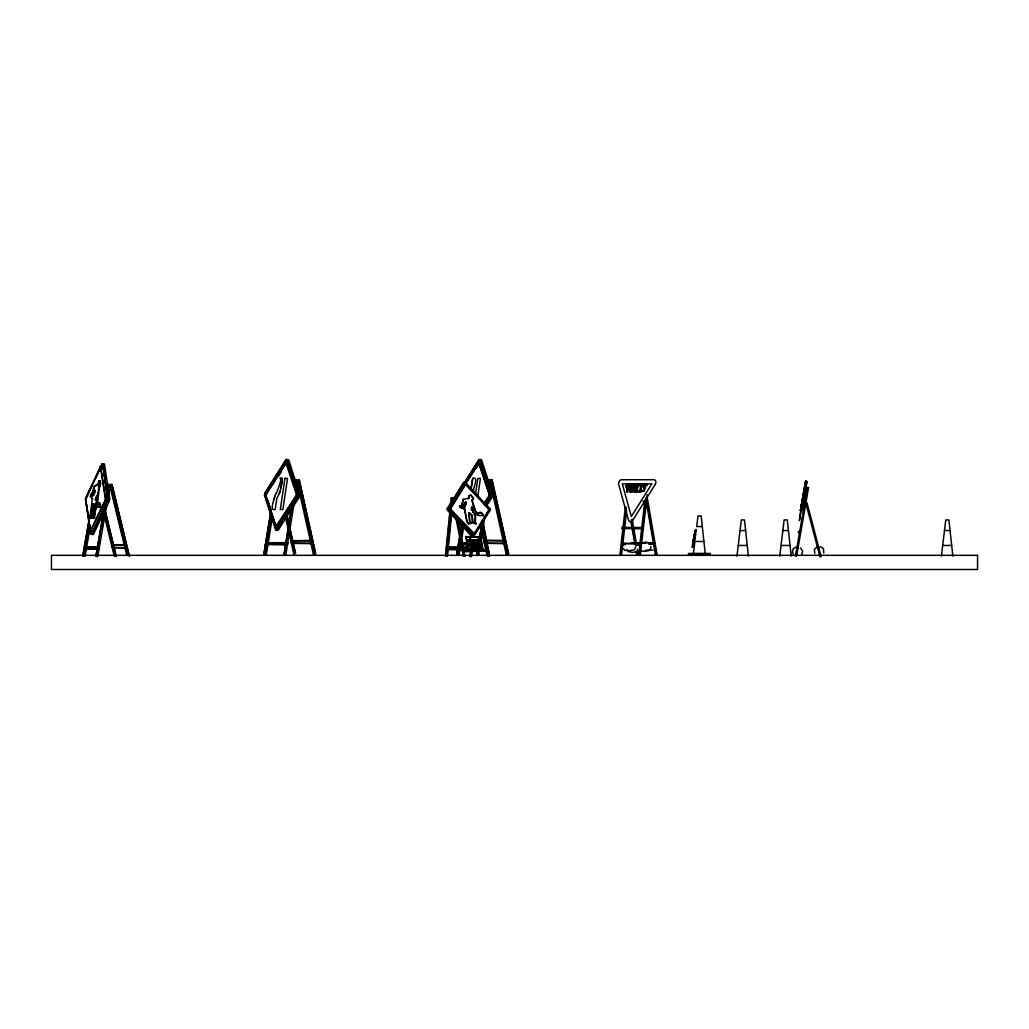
<?xml version="1.0" encoding="UTF-8"?>
<svg xmlns="http://www.w3.org/2000/svg" width="1029" height="1029" viewBox="0 0 1029 1029"><rect width="100%" height="100%" fill="white"/><g stroke="black" fill="none" stroke-linecap="round" stroke-linejoin="round"><path stroke-width="1.5" d="M105.768 498.692L100.662 466.459L85.368 498.808L90.32 531.774L105.305 500.84C105.138 496.57 110.785 501.264 105.537 500.197M107.839 499.039L103.08 467.41L102.205 467.385M470.742 495.026C474.022 500.93 475.347 498.859 470.742 495.026L468.967 495.721L468.671 498.473L467.873 498.512L469.018 498.332L468.967 495.721M472.221 521.471L472.028 515.658L469.25 512.828L472.375 515.516L472.864 522.591L476.286 523.722L475.308 522.102L475.655 515.696L473.121 512.12L475.308 515.838L474.961 522.243L475.938 523.864L472.53 522.732L472.568 521.317M265.456 495.952L265.765 493.38L266.743 493.354M265.855 495.065L285.676 463.732L287.22 463.912L285.998 463.436M276.274 527.157L297.085 495.078L286.667 463.037A1.981 0.952 -78.9 0 0 285.316 463.011L265.752 493.161A1.981 0.952 -78.9 0 0 265.328 495.927L275.682 526.578L277.393 527.272L297.96 495.245L287.657 463.23L285.445 463.037L287.657 463.23M485.251 504.48L490.473 496.428L490.872 494.267L480.311 462.806L478.344 463.037L465.584 482.704M89.935 517.947L91.169 517.51L92.79 505.998L94.012 503.888L91.825 517.613L89.935 517.947L92.276 498.821L90.308 496.39L90.874 494.37L92.25 495.361L90.874 494.37M692.466 545.82L692.478 547.016L693.147 544.392M692.749 545.872L692.62 547.042L693.109 545.807M695.437 531.08L695.565 529.909L695.077 531.144M695.72 531.131L695.848 529.961M696.209 531.221L696.234 530.115L694.06 540.688M469.378 520.494L468.902 512.982M462.06 506.268L461.687 504.429L463.346 499.348L462.06 506.268L459.937 505.741L459.719 507.297L464.619 509.162L466.664 521.163L468.439 523.915L470.986 523.427L469.88 521.793L469.25 512.828M479.617 537.267L480.813 536.997L483.025 550.065L468.349 550.374L465.854 536.688M466.6 537.125L466.034 538.257L467.153 536.932L480.17 537.164L482.421 549.525L469.031 549.602L466.484 538.077M468.169 550.335L466.06 536.623L480.723 536.791L480.067 536.765M482.601 548.611L482.099 549.499M483.09 549.962L482.331 550.374L483.115 549.615M96.186 500.956L96.61 496.029L95.363 499.927L96.855 501.072L97.266 496.145L96.019 500.043L96.855 501.072M93.793 517.909L95.8 507.516L95.543 502.872L97.536 507.156L100.443 507.619L100.199 503.374L98.835 504.634C93.896 501.702 99.427 492.441 98.565 487.502L99.723 484.402L99.298 480.736L97.446 485.006L94.256 486.293L91.581 495.258M98.835 504.634L97.704 502.576L99.221 487.605C100.199 485.855 101.768 481.649 99.298 480.736M475.398 531.916L473.546 534.771L472.195 534.643L448.721 509.574L463.629 484.981L465.944 484.955L489.148 509.458L474.279 533.588L450.406 509.123L465.34 484.942M465.185 484.132L449.802 509.123L474.215 534.501L489.753 509.471L466.42 484.543L463.963 484.659M445.416 555.994L449.776 512.249M450.548 504.442L451.178 498.19L453.596 498.473M445.789 555.994L446.097 552.869M446.406 549.743L447.036 543.492M447.345 540.366L448.117 532.559M448.438 529.433L449.21 521.626M449.519 518.5L450.149 512.249M450.921 504.442L451.229 501.316M446.367 556.213L450.728 512.468M451.667 503.091L452.13 498.409L451.178 498.19M447.126 554.541L447.744 548.29M448.065 545.164L448.683 538.913M449.146 534.231L449.776 527.98M450.239 523.298L450.702 518.603M447.448 556.213L451.654 514.024M470.047 556.483L470.51 551.801M470.279 556.38L470.742 551.685M470.523 556.586L471.141 550.348M470.755 556.483L471.063 553.358M471.604 556.586L472.221 550.348M470.703 542.051C472.337 540.739 468.246 543.672 469.095 540.135C469.738 537.022 472.941 541.37 470.15 538.964M650.868 546.348L650.611 548.65L648.926 550.656L644.373 551.364L639.832 550.579M467.243 549.602L447.203 549.525L446.457 547.621L467.488 547.467M447.203 549.525L447.448 547.377M622.121 528.52L622.249 527.362L642.971 527.568L642.842 528.726L622.121 528.52L622.879 528.726M626.224 507.246L620.616 555.326L619.857 555.12L625.323 507.246M623.15 543.672L623.008 544.83L622.249 544.624L622.391 543.466L640.72 543.672L622.391 543.466M626.61 510.641L621.503 555.326L619.857 555.12M646.083 497.676L639.395 555.326L638.636 555.12L644.836 500.866M642.212 527.362L642.842 528.726M645.993 501.162L645.363 499.798L645.993 501.162L642.919 501.162M647.202 494.679L640.282 555.326L638.636 555.12M490.807 495.502L489.392 494.91L478.897 463.436M736.944 556.136L741.33 519.928L744.481 519.928L748.417 556.136M779.75 556.136L784.137 519.928L787.288 519.928L791.224 556.136M941.381 556.136L945.767 519.928L948.905 519.928L952.854 556.136M692.543 546.155L692.633 544.495M692.684 546.18L692.916 544.547M695.334 532.16L695.501 530.771M96.289 504.184L94.449 518.024L92.79 517.754L92.378 516.429L94.179 507.271L93.356 503.786M476.427 540.174L476.504 542.154L477.945 541.614L476.62 542.617L476.144 540.289L477.623 540.817M800.575 509.857L800.395 510.924L800.613 509.805M801.051 509.947L800.884 511.001L801.102 509.882M806.054 482.061L806.221 481.006L805.733 483.591M97.691 485.148L98.295 483.784L97.639 483.681M692.839 542.926L692.581 544.74L692.89 542.746M692.864 544.791L693.173 542.797M459.719 507.297L460.285 505.599M274.975 495.811C275.528 496.055 268.415 512.03 275.206 509.419L276.84 498.435L278.923 494.254M282.448 478.382L281.007 487.913L282.448 478.382L279.837 478.344C283.67 475.861 275.065 497.226 276.274 492.827M284.93 478.395L280.3 509.471L282.872 509.496L287.541 478.434L284.982 478.408M470.716 490.061L472.735 478.344C479.514 475.81 472.427 490.447 473.314 490.614M475.539 493.946L477.829 478.395L480.44 478.434L477.636 497.071M470.909 541.357L471.462 541.859A1.749 1.261 67.7 0 1 471.089 542.399L469.301 541.408A2.38 1.711 67.7 0 1 469.198 540.495L470.06 539.273M90.501 514.474L90.989 511.362M91.71 506.705L92.198 503.593M472.723 540.457L472.067 542.63M265.353 555.094L263.797 554.76L270.794 511.156M263.797 554.76L271.116 511.156M272.273 517.716L266.267 555.094L264.89 554.927L271.386 514.436M271.99 514.436L265.495 554.927L266.267 555.094M293.998 503.927L285.753 555.326L283.875 554.991L291.13 509.818M284.827 555.326L284.055 555.158L291.94 506.705M291.58 513.265L292.082 510.152M296.751 486.794L297.754 480.569L299.285 480.106L315.774 553.718L314.231 554.168L313.318 554.168L296.828 480.569L294.808 480.067L294.423 482.421M458.252 555.094L456.696 554.76L459.693 536.07M460.195 532.958L461.442 525.163M460.014 536.07L456.696 554.76M460.503 532.958L461.764 525.163M460.285 539.35L457.789 554.927L459.166 555.094L460.915 544.187M460.786 536.238L462.291 526.887M462.896 526.887L458.394 554.927L459.166 555.094M461.416 541.074L463.667 527.054M477.726 555.326L476.774 554.991L477.52 550.309M479.771 536.302L481.521 525.395M477.7 550.476L476.954 555.158L478.048 552.033M480.196 534.9L481.701 525.562M476.774 554.991L477.842 550.309M480.08 536.302L482.588 520.725M488.338 484.903C491.579 481.919 485.945 478.807 489.547 480.402L492.184 480.106L508.673 553.718L507.13 554.168L506.217 554.168L490.087 482.125M479.398 550.644L478.652 555.326L477.083 554.991M481.148 539.749L484.646 517.947M489.65 486.794L490.64 480.569L488.775 480.234M692.98 542.952L693.212 540.714M693.122 542.978L693.495 540.765M694.691 536.199L695.064 533.974L693.405 541.267L694.961 534.141M695.797 534.295L693.224 547.068L694.369 538.656M295.22 482.575L296.185 480.234M295.426 482.588L295.799 480.234L297.754 480.569L314.231 554.168M274.177 499.168L274.293 498.486M280.968 487.9L279.168 493.688M800.472 510.435L800.806 508.455L800.511 510.384M805.334 483.386L805.681 481.392L805.257 483.501M801.295 508.532L800.948 510.525L801.372 508.416M805.668 482.91L805.99 480.955L803.225 496.081M823.779 553.01L823.444 548.676L820.345 546.592M97.987 504.493L99.543 503.271L100.443 507.619M477.945 541.614L477.032 542.309M265.521 544.38L286.782 543.814L286.988 542.63L287.773 542.81L287.464 544.611L265.521 544.38L287.464 544.611M265.623 543.762L266.408 543.942L266.614 542.759L286.988 542.63M467.925 543.711L458.419 544.38L467.822 544.328M458.522 543.762L459.307 543.942L459.513 542.759L467.346 542.72M693.186 540.804L693.996 536.238M693.327 540.83L694.691 534.154M693.469 540.855L693.868 538.566M800.716 508.969L801.205 506.178M804.91 485.778L801.655 505.046L805.424 482.871M801.205 509.059L801.681 506.268M805.424 485.739L806.157 481.482L805.308 485.907M82.719 555.982L88.97 520.159M82.925 555.982L88.906 521.716M83.773 556.149L89.214 524.996M84.172 556.149L89.613 524.996M84.957 553.203L86.32 545.421M86.86 542.296L87.401 539.183M87.954 536.07L88.494 532.958M85.021 556.316L89.922 528.289M95.813 556.213L103.157 514.166M96.031 556.213L103.916 511.04M107.453 490.794L108.547 484.569L111.917 484.44L129.487 556.522M96.533 554.824L98.167 545.473M98.707 542.36L99.26 539.247M99.8 536.135L100.34 533.022M100.893 529.896L103.337 515.889M97.112 556.548L97.652 553.435M98.205 550.309L98.745 547.196M99.286 544.084L99.839 540.971M102.283 526.951L102.823 523.838M103.376 520.725L103.916 517.613M104.456 514.5L104.997 511.374M108.534 491.129L109.087 488.016M97.729 556.548L106.707 505.149M108.611 494.242L110.244 484.903L108.148 484.569M801.128 506.615L801.72 503.22M805.025 485.225L804.421 488.595L805.27 485.264M801.604 506.692L802.196 503.31M804.91 488.711L805.501 485.315M795.443 556.007L807.431 487.322L808.588 487.514L796.6 556.2M626.584 491.515L626.995 489.122L625.581 485.778L626.828 485.984L627.909 488.646L630.687 485.984L628.114 489.328L627.69 491.708L626.584 491.515L627.69 491.708M627.06 491.708L627.639 489.122L630.687 485.984M629.658 491.515L630.674 485.778L631.78 485.984L630.777 491.708L629.658 491.515L630.777 491.708M630.147 491.708L631.15 485.984M630.301 491.515L631.78 485.984M631.369 491.515L632.385 485.778L636.424 485.984L636.295 486.717L632.886 486.511L632.591 488.209L635.819 488.402L635.678 489.161L632.449 488.955L632.14 490.743L635.588 490.936L635.459 491.708L631.369 491.515L635.459 491.708M631.845 491.708L632.861 485.984M632.616 490.936L632.938 489.161M633.067 488.402L633.362 486.717M635.678 489.161L635.343 488.209L632.591 488.209M634.983 491.515L635.112 490.743L632.14 490.743M636.295 486.717L636.424 485.984M643.897 486.01L640.771 485.778L639.639 491.708L636.269 491.708L636.797 485.778L637.903 485.984L637.028 490.936L639.781 490.936L636.552 490.743L637.903 485.984M636.269 491.708L637.273 485.984M639.639 491.708L639.305 490.743M642.752 485.778L644.347 486.1A2.341 1.711 -67.7 0 1 645.324 487.476L644.115 491.18L640.244 491.708L641.247 485.984M801.668 503.528L802.324 499.76M804.485 488.312L801.81 503.322M802.543 499.965L800.639 510.963L803.173 497.136M804.729 488.363L803.405 495.837M802.144 503.605L802.813 499.85M804.305 492.171L804.961 488.402M694.163 537.421L692.787 543.801L694.022 537.395M802.787 500.004L804.163 492.235M804.331 492.003L802.942 499.772M803.662 492.299L804.331 488.518M802.298 503.4L802.967 499.618M804.138 492.389L804.819 488.608M804.279 488.814L804.897 485.392M801.244 506.448L801.861 503.027M804.768 488.904L805.385 485.482M801.732 506.525L802.35 503.104M478.614 513.522C480.234 511.94 476.633 515.156 475.514 511.94L471.925 500.39L473.16 498.846M693.919 540.662L694.331 538.386M694.202 540.714L694.614 538.437M804.832 485.817L805.347 482.987M800.806 508.853L801.321 506.024M801.282 508.943L801.797 506.114M296.481 495.039L276.415 526.128M489.508 495.065L484.157 503.618L489.315 495.656M84.031 548.727L98.308 548.161L98.54 546.978L99.389 547.158L99.054 548.946L84.031 548.727L99.054 548.946M84.146 548.11L85.008 548.29L85.227 547.106L98.54 546.978M85.741 549.074L86.076 547.287L99.389 547.158M693.996 536.328L694.408 534.102M694.138 536.263L695.257 530.874M694.395 534.27L694.794 532.263M694.678 534.321L695.077 532.315M695.192 532.495L693.765 539.646M694.755 532.507L695.115 530.848M695.038 532.559L695.398 530.9M692.787 546.065L693.25 544.663M693.07 546.116L693.43 544.444M793.32 553.988L792.381 552.354L793.269 548.573L796.639 546.965M274.434 497.804L274.602 497.123M473.494 489.958L473.662 489.277M472.195 506.834C476.118 512.995 469.173 510.268 471.848 506.988M466.124 502.165L465.275 502.281L466.433 502.654L464.388 507.426L463.59 507.13L464.311 504.081M463.59 507.13L464.684 502.564L465.61 502.139M265.881 494.061L265.842 494.949M484.26 504.287L489.611 496.261L490.01 494.087L479.694 463.063L478.344 463.037M801.681 554.772L802.646 551.004L800.446 547.955M92.481 493.997L94.256 487.978L93.6 487.875M695.36 531.196L695.745 530.025M94.218 490.28C88.468 505.252 96.983 488.929 94.218 490.28L94.887 490.383L93.472 494.82M489.418 495.438L490.37 494.64M279.489 493.123L280.171 491.257M92.134 531.556L92.996 531.581L107.53 500.789L105.46 500.428M464.388 507.426L466.433 502.654M93.871 495.193L94.977 492.196M635.986 546.348L634.327 549.846L628.565 550.759L624.397 550.193L623.69 548.56M275.155 495.155L275.708 493.946M472.787 540.045L472.002 540.547L473.057 539.929M474.961 542.283L475.102 540.598L474.125 540.894A1.917 1.376 67.7 0 0 474.137 541.588L474.858 542.54M98.63 482.55L99.954 480.852M476.89 540.251L477.147 542.232M86.114 497.573L92.147 484.929M93.485 482.112L102.18 463.847L103.89 464.143M86.192 498.023L92.211 485.366M95.556 478.344L102.18 463.847M101.768 467.243L103.106 464.439L103.35 465.918M692.388 547.274L692.826 547.004M692.877 546.669L692.53 547.299L692.401 546.656M107.633 500.133L91.632 534.244L107.633 500.133L108.495 500.274L108.251 498.795L109.113 498.936L109.421 500.866L93.356 534.54L91.028 534.218L90.552 531.054M91.028 534.218L92.417 533.948L94.436 529.742M95.774 526.938L100.456 517.111M276.286 526.153L296.468 495.554M108.804 500.789L109.717 498.911L104.508 464.182L102.784 463.899L107.788 499.052L108.65 499.194L107.942 500.634M107.788 499.052L102.784 463.899M92.739 534.501L93.652 532.636L92.79 532.495L92.095 533.935L91.62 530.771M478.498 547.904C480.903 548.47 479.938 544.148 477.932 544.804L478.498 547.904C481.443 548.637 480.273 543.261 477.932 544.804M266.112 493.881L285.676 463.552M475.424 542.373L474.935 540.019M447.113 508.648L464.028 482.177L448.348 508.609L447.113 508.648L448.991 509.947L447.898 508.802L464.028 482.177M450.599 507.336L452.194 504.724M453.789 502.113L455.397 499.502M457.789 495.592L464.992 483.862L464.349 482.524M471.912 535.402L473.469 536.353L488.711 511.619M473.469 536.353L489.958 510.127L473.34 536.894M480.311 524.07L482.755 520.147M485.212 516.224L487.669 512.301M266.189 495.309L264.736 493.238L286.178 459.513L287.773 459.796M264.89 493.676L286.178 459.513M265.688 493.83L287.13 460.092L287.631 461.584M461.069 487.836L462.78 485.148M464.503 482.447L479.077 459.513L480.659 459.796L481.328 461.725M464.645 482.884L479.077 459.513M465.442 483.025L480.028 460.092L480.53 461.584L476.247 468.324M644.887 542.154L646.649 542.167M297.934 495.798L276.467 529.459L297.934 495.798L298.732 495.939L298.217 494.447L299.015 494.602L299.671 496.531L278.203 530.192L275.682 529.871L277.264 529.613L276.75 528.121L280.184 522.732M284.48 515.992L287.914 510.616M278.126 528.263L282.409 521.523M284.133 518.835L297.008 498.628M484.826 505.226L490.833 495.798L491.63 495.939L489.907 498.628M484.981 505.663L490.833 495.798M485.611 505.368L487.334 502.679M486.563 505.959L492.569 496.531L491.116 494.447L491.63 495.939M463.346 484.042L465.198 482.215L490.01 508.969L489.341 509.484M473.07 536.495L448.477 509.394L473.07 536.495L472.157 536.868L447.358 510.101L448.284 508.66M448.027 509.587L448.747 508.467L447.898 508.802M448.477 509.394L447.358 510.101M272.698 484.183L275.257 480.247M278.885 475.707L281.444 471.771M280.222 522.14L277.225 526.346M284.467 515.58L287.876 510.345M465.455 482.678L478.215 463.011A1.981 0.952 -78.9 0 1 479.565 463.037L489.791 493.663A1.981 0.952 -78.9 0 1 489.367 496.428L490.357 496.621M465.687 483.373L478.511 463.629L479.887 463.629M465.815 483.398L478.639 463.655M477.43 542.45L477.315 541.678M298.706 496.441L299.941 494.576L288.699 459.847L287.117 459.551L298.076 494.705L298.86 494.859L297.921 496.3L299.671 496.531M275.682 529.871L264.453 495.129L265.521 494.846M298.076 494.705L287.117 459.551M480.016 459.551L490.974 494.705L491.759 494.859L490.82 496.3L492.84 494.576L481.598 459.847L480.016 459.551L490.974 494.705M485.932 481.199L479.578 461.571L480.53 460.13L479.231 459.95M478.344 540.405C478.588 538.064 478.009 540.006 479.617 540.572C479.257 545.421 481.173 539.286 478.794 539.968M475.064 542.219L475.449 540.611L474.395 540.778A1.917 1.376 67.7 0 0 474.408 541.473C475.655 543.582 472.928 540.932 474.459 539.942M627.909 488.646L629.928 485.984M472.993 540.341L471.745 542.63L471.694 540.006L472.015 542.515M631.24 542.862L632.938 542.823M475.334 542.489C477.842 537.987 470.665 541.601 475.359 542.527M470.87 542.039L469.584 541.293A2.38 1.711 67.7 0 1 469.468 540.379C469.79 538 472.221 540.817 470.021 539.35M816.91 546.926L814.338 549.615L814.839 553.461M482.344 549.602L481.482 549.949L487.913 549.795L488.093 550.708L481.791 550.747M471.925 500.39L472.851 499.682M475.604 542.373L474.819 542.695M477.61 542.45C475.694 543.415 476.234 538.772 477.572 540.739M479.051 540.238C477.032 544.881 479.72 537.331 479.334 542.63L479.951 542.515M462.703 549.962L462.536 551.57L488.646 550.965L462.896 550.875L462.703 549.962L469.494 549.756M462.536 551.57L488.646 550.965M454.458 499.875L454.123 498.062C451.487 498.731 454.779 497.714 454.008 500.081M453.223 500.287L454.136 499.875L454.123 498.062M457.956 521.6L464.709 555.827L463.423 556.226L455.744 517.343M457.185 520.25L464.709 555.827M464.491 556.226L458.201 521.806M481.649 523.465L488.106 556.136L488.814 556.136L489.65 555.93L482.884 521.716M488.724 556.342L489.65 555.93M463.629 484.981L465.648 484.093M464.722 484.595L465.97 484.209M465.044 484.749L466.124 484.299M464.246 485.405L466.42 484.543M464.696 485.328L465.867 484.903M448.811 508.66L449.982 508.043M448.747 508.815L449.84 508.365M448.695 509.188L449.802 508.545M448.695 509.381L450.496 508.596M448.721 509.574L449.802 509.123M448.76 509.779L449.853 509.316M448.824 509.972L449.917 509.522M448.914 510.165L449.995 509.702M449.017 510.345L450.097 509.882M449.133 510.513L450.213 510.05M449.261 510.654L450.342 510.204M473.108 504.596L472.272 500.248M464.619 509.162L467.012 521.008L468.439 523.915M475.514 511.94L478.961 513.368M476.118 513.535L478.871 515.4L472.774 512.262M488.132 508.84L489.212 508.39M481.083 512.391L479.617 512.635L482.331 513.239L483.411 515.658L480.736 512.532M488.26 508.995L489.341 508.545M469.88 521.793L470.973 522.488M470.986 523.427L470.626 522.629M472.388 533.974L473.546 533.588M472.054 534.514L473.7 533.691M472.195 534.643L473.276 534.192M472.337 534.758L473.43 534.295M472.491 534.848L473.739 534.45M472.813 534.951L474.845 534.064M464.285 482.588L465.198 482.215M490.01 508.969L489.097 509.342L483.707 503.528M489.38 510.847L490.293 510.474M473.096 535.427L473.289 536.16M465.52 536.971L466.304 536.508M466.214 537.357L467.153 536.932M472.285 540.431L472.002 540.547M473.649 542.515L473.25 539.891M479.823 537.447L480.813 536.997M480.466 537.511L480.684 538.077M471.578 541.305L471.179 541.974A1.749 1.261 67.7 0 1 470.806 542.515M477.971 539.003L478.048 542.63L478.588 538.9M476.8 540.315L477.906 540.701L476.478 540.006M469.79 544.109L472.388 543.942L472.517 544.65L470.523 544.817C470.356 546.811 475.038 545.987 470.858 546.682C470.896 549.164 476.17 547.737 470.613 548.611L469.79 544.109L472.388 543.942M470.523 544.817L472.517 544.65M474.459 548.598C472.105 540.804 477.096 548.856 473.867 548.598C472.311 546.283 473.263 541.936 475.038 545.229A7.499 5.389 67.7 0 0 475.308 545.627L476.388 547.158L475.089 546.322M473.044 544.097L474.137 543.929M473.713 544.097L474.33 544.238M471.192 545.82L472.594 545.82M475.977 547.325L475.385 544.097L476.401 543.929C478.395 552.097 475.475 547.84 473.88 545.383M479.334 542.63L479.553 540.495L478.781 540.354M476.401 543.929L475.385 544.097M470.858 546.682L472.723 546.515M474.137 545.743L475.205 546.245M477.199 544.109L479.411 544.019L480.736 545.679A2.663 1.917 67.7 0 1 480.903 546.579L480.762 547.711A1.736 1.248 67.7 0 1 480.234 548.316L478.022 548.598L477.199 544.109L479.27 544.341L480.44 546.335A2.65 1.904 67.7 0 1 480.492 547.184L480.35 547.878A1.736 1.248 67.7 0 1 479.823 548.496M469.378 549.743L468.362 549.602L468.401 548.611M471.089 547.904L473.186 547.75M475.591 546.026L476.195 546.888M467.848 549.949L468.812 549.422M470.613 548.611L473.314 548.444M467.873 550.013L469.031 549.602M473.867 548.598L474.883 548.431M476.131 548.598L477.224 548.431M478.022 548.598L479.977 548.406M646.701 499.129L647.447 498.821L656.978 554.168L656.232 554.464L655.344 554.464L645.813 499.129L646.701 499.129L656.232 554.464M636.038 551.312L636.578 554.464L638.212 554.168L637.388 549.422M636.578 554.464L638.212 554.168M655.344 554.464L656.978 554.168M290.988 540.727L310.938 540.945L311.594 543.595L291.644 543.376L290.988 540.727L310.951 540.431M485.315 543.132L484.543 543.376L483.887 540.727L503.837 540.945L504.493 543.595L486.074 543.389M111.698 545.074L124.741 545.28L125.448 547.93L112.405 547.711L111.698 545.074L124.959 544.765M125.744 545.64L126.413 544.791M489.727 480.569L492.184 480.106M285.625 517.587L293.689 553.615L295.542 553.152L287.117 515.568M293.689 553.615L295.542 553.152M506.217 554.168L508.673 553.718M109.627 484.903L110.862 484.672M462.999 499.489L468.221 498.358M817.412 547.029L818.557 546.733M817.708 548.174L818.852 547.878M637.273 551.505L632.912 552.354L628.552 551.711L627.111 549.602M100.585 466.484L102.951 466.973M653.003 550.052L645.492 550.232M478.755 512.738L479.964 512.493M470.202 538.836C467.951 538.9 468.581 543.325 470.742 542.566M474.369 539.968L475.051 539.852M642.07 490.794C644.231 491.077 645.273 486.485 642.829 486.498M85.008 548.29L98.308 548.161M266.408 543.942L286.782 543.814M459.307 543.942L467.153 543.891M459.989 544.74L467.822 544.688M462.896 550.875L469.185 550.837M299.285 480.106L315.106 552.149M298.204 480.337L296.828 480.569L297.754 480.569M111.917 484.44L128.895 554.991M108.778 484.736L107.466 484.402M625.581 485.778L626.828 485.984M632.886 486.511L635.819 486.511M632.449 488.955L635.202 488.955M635.793 491.515L639.163 491.515M453.133 498.679L452.053 498.679L453.352 498.268L453.75 500.081M646.546 498.821L647.447 498.821M702.292 526.552L696.71 526.552L697.996 515.928L701.135 515.928L705.251 553.653L693.417 553.653L694.897 541.46L703.913 541.46M740.044 530.552L745.639 530.552M782.85 530.552L788.446 530.552M944.481 530.552L950.063 530.552M645.389 543.029L635.806 543.029L654.122 542.733L648.579 543.029M636.745 543.865L639.935 543.865M649.531 543.865L654.315 543.865M648.784 544.161L653.569 544.161M622.249 544.624L625.452 544.624M635.034 544.624L640.591 544.83L635.793 544.83M738.243 545.46L747.26 545.46M781.05 545.46L790.066 545.46M942.667 545.46L951.684 545.46M294.77 553.383L286.962 515.799M487.502 553.615L486.588 553.615L482.035 533.254M464.246 556.02L464.954 556.02M448.065 547.145L468.105 547.222M448.001 547.634L468.041 547.711M448.464 547.75L466.973 547.84M446.74 549.396L462.15 549.46M485.431 540.238L503.85 540.431M486.846 543.145L505.265 543.338M292.416 543.132L310.822 543.325M113.241 547.467L124.831 547.66M478.524 515.542L483.411 515.658M276.068 526.025L265.726 495.039M277.135 527.324L275.682 526.578M100.405 466.613L103.003 467.089M100.225 466.857L103.041 467.23M100.135 467.025L103.08 467.41M98.861 480.852L100.289 481.225M98.398 481.443L99.067 481.559M99.826 481.945L100.495 482.048M99.864 483.09L100.52 483.206M99.723 484.402L100.379 484.518M97.035 485.045L98.102 485.109M96.057 485.096L96.713 485.212L94.822 485.958M99.427 485.688L100.083 485.804M99.016 486.768L99.672 486.884M94.256 486.293L94.912 486.408M98.565 487.502L99.221 487.605M97.948 492.942L98.604 493.058M92.147 492.685L92.803 492.801M105.743 498.049L107.813 498.396M105.755 498.242L107.839 498.589M105.768 498.46L107.839 498.808M90.308 496.39L90.964 496.492M105.755 498.936L107.826 499.284M105.73 499.194L107.813 499.541M105.704 499.451L107.775 499.798M105.653 499.708L107.723 500.055M105.601 499.953L107.672 500.313M105.382 500.647L107.453 500.994M105.305 500.84L107.376 501.187M92.276 498.821L92.932 498.936M95.363 499.927L96.019 500.043M97.048 502.461L97.704 502.576M99.543 503.271L100.199 503.374M98.938 503.387L99.594 503.49M98.462 503.515L99.131 503.631M99.929 504.377L100.585 504.493M97.639 504.236L98.295 504.351M96.88 504.532L97.549 504.647M99.993 506.281L100.649 506.384M97.382 506.5L98.192 507.271L97.536 507.156M92.79 505.998L93.446 506.114M95.787 506.461L96.443 506.577M95.8 507.516L96.469 507.631M95.478 508.725L96.134 508.84M93.459 511.143L94.115 511.259M92.584 514.783L93.253 514.899M93.768 515.812L94.424 515.915M91.079 515.388L91.735 515.503M91.259 515.838L91.915 515.953M92.378 516.429L93.459 517.87M91.44 516.288L92.095 516.404M89.652 516.224L90.308 516.339M93.999 517.098L94.655 517.214M91.169 517.51L91.825 517.613M92.79 517.754L94.449 518.024M89.574 517.471L90.603 518.063M90.784 517.87L91.44 517.973M90.835 531.401L92.996 531.581M90.089 531.376L92.829 531.89M90.14 531.517L92.739 532.006M90.32 531.774L92.559 532.134M102.257 464.285L103.44 464.465L102.733 465.905L103.582 466.06M108.006 498.628L109.717 498.911M107.711 500.57L109.421 500.866M807.186 488.711L806.016 488.505L805.823 489.675L806.98 489.868M804.511 504.004L803.353 503.798L803.147 504.956L804.305 505.162M799.7 531.569L798.543 531.363L798.337 532.52L799.494 532.726M796.922 547.467L798.08 547.672M796.729 548.624L797.887 548.83M479.578 461.571L480.376 461.712M491.257 494.28L492.84 494.576M490.987 496.235L492.569 496.531M286.332 459.95L287.631 460.13L286.679 461.571L288.146 466.098M298.359 494.28L299.941 494.576M264.736 493.238L266.318 493.534M264.453 495.129L266.035 495.412M276.75 528.121L277.547 528.263M478.845 462.536L480.311 462.806M478.588 462.728L480.492 463.063M478.459 462.87L479.321 463.037M479.694 463.063L480.556 463.23M489.92 493.688L490.782 493.856M489.971 493.881L490.833 494.049M490.01 494.087L490.872 494.267M479.128 463.719L489.354 494.344L490.897 494.486M489.354 494.344L490.897 494.73M489.495 494.473L490.884 494.988M490.846 495.245L489.534 494.692M489.881 495.579L490.743 495.746M489.804 495.824L490.666 495.991M489.714 496.042L490.576 496.21M489.611 496.261L490.473 496.428M285.946 462.536L287.515 462.921M285.689 462.728L287.593 463.063M285.56 462.87L286.435 463.037M297.021 493.688L297.883 493.856M297.072 493.881L297.934 494.049M297.111 494.087L297.973 494.267M297.137 494.319L297.998 494.486M297.137 494.563L297.998 494.73M297.124 494.82L297.986 494.988M297.085 495.078L297.96 495.245M297.047 495.322L297.908 495.502M296.982 495.579L297.844 495.746M296.416 495.656L297.278 495.824M296.365 495.746L297.767 495.991M296.815 496.042L297.677 496.21M296.712 496.261L297.574 496.428M296.596 496.454L297.458 496.621M265.495 494.061L266.37 494.229M265.443 494.306L266.305 494.486M265.392 494.563L266.254 494.73M265.353 494.82L266.228 494.988M265.341 495.078L266.202 495.245M265.353 495.309L266.215 495.489M265.366 495.541L266.228 495.721M265.405 495.759L266.318 496.119M277.033 526.604L277.894 526.771M276.917 526.771L277.779 526.938M275.746 526.745L277.65 527.08M275.836 526.887L277.521 527.182M472.735 478.344L471.295 487.875M85.227 547.106L86.076 547.287M264.106 554.76L264.89 554.927M459.513 542.759L460.297 542.939M622.249 527.362L623.008 527.568M463.938 506.988L464.722 507.284M471.475 509.857L473.546 510.641M459.937 505.741L461.712 506.422M460.053 507.156L464.967 509.021M473.121 512.12L476.466 513.394M640.244 491.708L644.038 490.563L644.707 486.743A2.328 1.698 -67.7 0 0 643.871 485.907M626.995 489.122L626.056 485.984M471.514 547.737L471.282 546.515M480.131 536.804L482.665 549.795M475.604 547.081L476.556 548.431M464.979 482.55L489.791 509.291M475.321 494.37L479.63 499.014M483.952 503.67L488.26 508.326M470.755 489.572L472.916 491.901M474.922 545.82L474.961 545.884A7.499 5.389 67.7 0 1 474.626 545.409L473.957 544.444M626.352 485.778L627.433 488.453M286.191 463.642L296.493 494.55M472.298 508.249L473.199 510.783M267.784 500.493L271.193 510.706M473.456 504.454L475.861 511.786M480.53 460.13L491.27 493.341M288.12 461.635L289.586 466.163M293.497 478.253L298.86 494.859M266.498 497.869L276.75 529.588M264.736 494.692L275.965 529.446M821.155 556.638L806.993 502.834L805.848 503.13L820.023 556.933M113.46 496.943L114.579 501.547M110.244 484.903L127.442 555.441M110 486.434L126.824 555.441M105.382 511.49L116.213 555.956M105.537 513.021L116.007 555.956M104.945 511.722L115.788 556.187M104.546 511.722L112.393 543.917M113.512 548.521L115.377 556.187M104.482 513.484L114.952 556.419M104.611 516.545L114.335 556.419M491.862 480.106L508.352 553.718M490.64 480.569L507.13 554.168M481.186 525.42L481.894 528.559M482.948 533.254L486.1 547.351M480.273 525.42L480.98 528.559M301.806 499.129L303.208 505.393M286.808 515.568L288.557 523.401M289.612 528.096L295.233 553.152M286.705 517.368L288.107 523.632M289.509 529.896L291.966 540.855M292.673 543.981L294.075 550.258M286.191 516.031L288.647 526.989M289.342 530.115L294.603 553.615M482.215 520.159L489.277 555.93M482.061 521.922L488.814 556.136M481.495 525.227L487.643 556.342M456.966 518.487L464.336 555.827M478.344 544.637L478.909 547.737M477.623 543.942L478.434 548.431M475.81 543.929L476.388 547.158M473.456 543.929L474.279 548.431M471.977 544.109L472.105 544.817M472.761 547.917L472.89 548.611M472.182 545.987L472.311 546.682M470.935 544.65L471.141 545.769M470.214 543.942L471.025 548.444M646.829 500.403L647.91 506.731M648.463 509.895L649.003 513.059M649.556 516.224L650.096 519.375M650.637 522.539L653.093 536.778M653.647 539.942L654.187 543.106M654.727 546.258L655.28 549.422M632.218 519.375L636.308 543.106M631.472 519.684L635.562 543.402M636.925 551.312L637.466 554.464M630.854 521.266L634.674 543.402M92.186 532.456L92.417 533.948M105.099 475.514L105.575 478.678M108.174 496.042L108.65 499.194M88.623 516.417L89.099 519.568M90.758 530.63L91.234 533.781M86.526 504.197L87.002 507.361M87.478 510.525L87.941 513.677M88.417 516.841L88.893 519.992M89.6 524.739L90.076 527.89M710.19 555.326L710.19 553.512L688.53 553.512L688.53 555.326M707.463 553.512L707.463 555.326M706.344 553.512L706.344 555.326M699.36 553.512L699.36 555.326M692.414 553.512L692.414 555.326M691.231 553.512L691.231 555.326M688.993 553.512L688.993 555.326M296.892 493.663A1.981 0.952 -78.9 0 1 296.468 496.428L276.904 526.578A1.981 0.952 -78.9 0 1 275.553 526.552M85.639 499.194L90.552 530.81L105.395 499.438L100.546 467.462L85.639 499.194M644.681 488.299L643.562 490.769L640.527 490.794L641.286 486.498L644.244 486.91L644.681 488.299M627.15 484.505L627.008 485.662L646.984 485.662L647.112 484.505L627.15 484.505M805.746 480.916L805.566 481.984L805.746 480.916M801.9 510.101L806.955 481.752L801.9 510.101M800.768 511.503L799.43 520.494L800.768 511.503M803.7 492.248L801.411 505.007L803.7 492.248M651.769 483.926L631.33 516.507L622.326 483.926L651.769 483.926M655.229 484.44L632.822 520.185A3.267 2.38 -67.7 0 1 628.552 520.185L618.673 484.44A3.267 2.38 -67.7 0 1 621.632 479.72L653.929 479.72A3.267 2.38 -67.7 0 1 655.229 484.44M977.55 555.326L51.45 555.326L51.45 569.487L977.55 569.487L977.55 555.326M709.727 555.326L709.727 553.512L709.701 555.326"/></g></svg>
